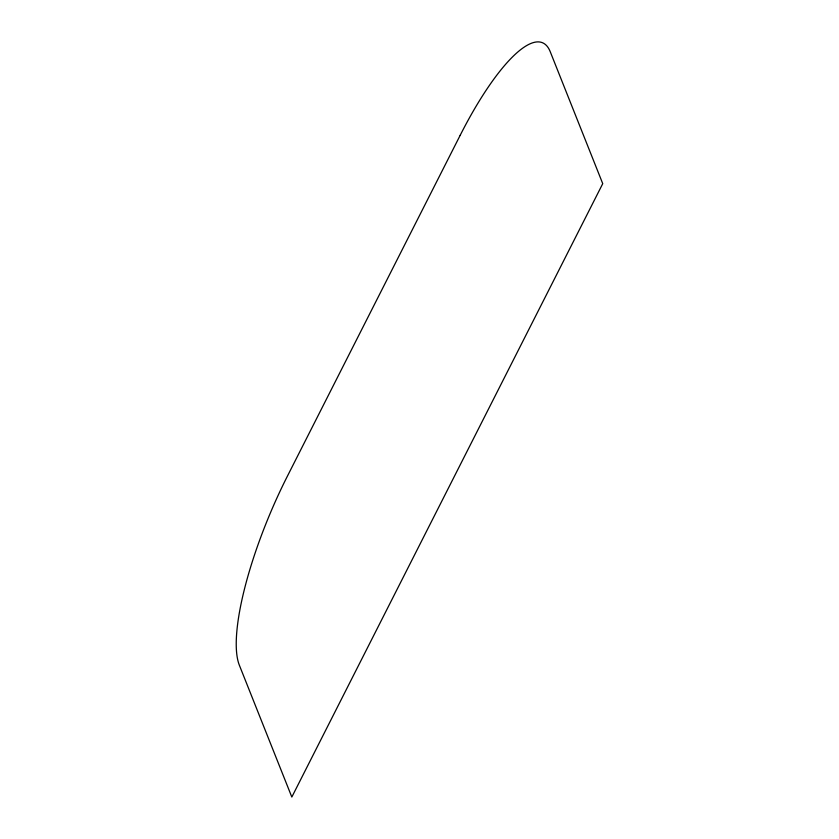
<?xml version="1.0" encoding="UTF-8"?>
<svg xmlns="http://www.w3.org/2000/svg" width="839" height="839" viewBox="0 0 839 839"><rect width="100%" height="100%" fill="white"/><g stroke="black" fill="none" stroke-linecap="round" stroke-linejoin="round"><path stroke-width="1.26" d="M460.171 135.32L287.441 476.091A157.722 41.258 -67.1 0 0 239.335 665.159L291.825 797.05L602.738 183.657L550.258 51.766A157.722 41.258 -67.1 0 0 460.171 135.32"/></g></svg>
